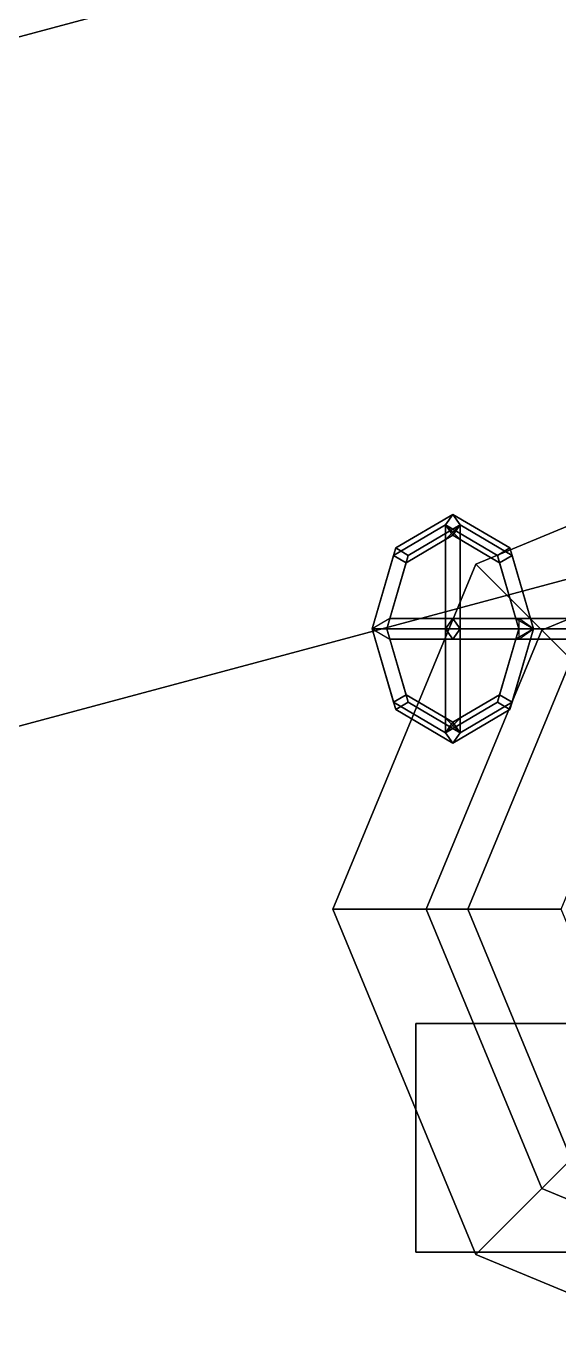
# Model space of a CAD drawing. Header units: millimetres. Extents: x -3.4 to 3.4, y -22.9 to 32.2.
# Drawn here: x -0.765 to -0.253, y 19.08 to 20.35 of the extents above; entities that cross this region are included whole.
import ezdxf

# ---------------------------------------------------------------- set-up
doc = ezdxf.new("R2010")
doc.units = ezdxf.units.MM
for name, color, linetype in [('sleeve', 5, 'Continuous'), ('superstructure', 3, 'Continuous'), ('turret', 2, 'Continuous')]:
    doc.layers.add(name, color=color, linetype=linetype)

msp = doc.modelspace()

# ---------------------------------------------------------------- linework, layer by layer
for points in [[(3.2, 22.79), (2.7, 12.33, -1.51), (-2.7, 12.33, -1.51), (-3.2, 22.79)], [(0, 19.97, 2.47), (-0.3323, 19.8323, 2.47), (-0.3323, 19.8323, 2.5), (0, 19.97, 2.5)], [(0, 19.97, 2.5), (-0.3323, 19.8323, 2.5), (-0.2687, 19.7687, 2.5), (0, 19.88, 2.5)], [(0, 19.88, 2.5), (-0.2687, 19.7687, 2.5), (-0.2404, 19.7404, 2.56), (0, 19.84, 2.56)], [(-0.3323, 19.8323, 2.47), (-0.47, 19.5, 2.47), (-0.47, 19.5, 2.5), (-0.3323, 19.8323, 2.5)], [(-0.3323, 19.8323, 2.5), (-0.47, 19.5, 2.5), (-0.38, 19.5, 2.5), (-0.2687, 19.7687, 2.5)], [(-0.2687, 19.7687, 2.5), (-0.38, 19.5, 2.5), (-0.34, 19.5, 2.56), (-0.2404, 19.7404, 2.56)], [(-0.2404, 19.7404, 2.56), (-0.34, 19.5, 2.56), (-0.25, 19.5, 2.56), (-0.1768, 19.6768, 2.56)], [(-0.47, 19.5, 2.47), (-0.3323, 19.1677, 2.47), (-0.3323, 19.1677, 2.5), (-0.47, 19.5, 2.5)], [(-0.47, 19.5, 2.5), (-0.3323, 19.1677, 2.5), (-0.2687, 19.2313, 2.5), (-0.38, 19.5, 2.5)], [(-0.38, 19.5, 2.5), (-0.2687, 19.2313, 2.5), (-0.2404, 19.2596, 2.56), (-0.34, 19.5, 2.56)], [(-0.34, 19.5, 2.56), (-0.2404, 19.2596, 2.56), (-0.1768, 19.3232, 2.56), (-0.25, 19.5, 2.56)], [(-0.2687, 19.2313, 2.5), (0, 19.12, 2.5), (0, 19.16, 2.56), (-0.2404, 19.2596, 2.56)], [(-0.3323, 19.1677, 2.5), (0, 19.03, 2.5), (0, 19.12, 2.5), (-0.2687, 19.2313, 2.5)], [(-0.3323, 19.1677, 2.47), (0, 19.03, 2.47), (0, 19.03, 2.5), (-0.3323, 19.1677, 2.5)]]:
    msp.add_3dface(points)
at = {"layer": 'sleeve'}
for points in [[(-0.39, 19.39, 3.51), (-0.39, 19.17, 3.51), (-0.39, 19.17, 3.55), (-0.39, 19.39, 3.55)], [(-0.39, 19.39, 3.55), (-0.39, 19.17, 3.55), (-0.05, 19.17, 3.55), (-0.05, 19.39, 3.55)], [(-0.05, 19.39, 3.55), (-0.05, 19.39, 3.51), (-0.39, 19.39, 3.51), (-0.39, 19.39, 3.55)], [(-0.05, 19.39, 3.51), (-0.05, 19.17, 3.51), (-0.39, 19.17, 3.51), (-0.39, 19.39, 3.51)], [(-0.39, 19.17, 3.55), (-0.39, 19.17, 3.51), (-0.05, 19.17, 3.51), (-0.05, 19.17, 3.55)]]:
    msp.add_3dface(points, dxfattribs=at)
at = {"layer": 'superstructure'}
for points in [[(2.11, 14.95, 2.13), (2.11, 22.79, 1.8), (-2.11, 22.79, 1.8), (-2.11, 14.95, 2.13)], [(-1.2384, 20.215, 2.47), (0.715, 20.7384, 2.47), (0, 20.93, 2.47), (-0.715, 20.7384, 2.47)], [(-0.765, 20.825, 2.41), (-1.325, 20.265, 2.41), (-1.325, 20.265, 3.41), (-0.765, 20.825, 3.41)], [(-0.765, 20.825, 3.41), (-1.325, 20.265, 3.41), (-1.2384, 20.215, 3.41), (-0.715, 20.7384, 3.41)], [(-1.43, 19.5, 2.47), (1.2384, 20.215, 2.47), (0.715, 20.7384, 2.47), (-1.2384, 20.215, 2.47)], [(-1.2384, 20.215, 2.41), (-0.715, 20.7384, 2.41), (-0.715, 20.7384, 3.41), (-1.2384, 20.215, 3.41)], [(-1.2384, 18.785, 2.47), (1.43, 19.5, 2.47), (1.2384, 20.215, 2.47), (-1.43, 19.5, 2.47)], [(-0.715, 18.2616, 2.47), (1.2384, 18.785, 2.47), (1.43, 19.5, 2.47), (-1.2384, 18.785, 2.47)]]:
    msp.add_3dface(points, dxfattribs=at)
at = {"layer": 'turret'}
for points in [[(-0.4094, 19.8478, 3.2194), (-0.4114, 19.8407, 3.2314), (-0.3614, 19.87, 3.2814), (-0.3544, 19.88, 3.2744)], [(-0.3973, 19.8407, 3.2173), (-0.4094, 19.8478, 3.2194), (-0.3544, 19.88, 3.2744), (-0.3473, 19.87, 3.2673)], [(-0.3544, 19.88, 3.2744), (-0.3614, 19.87, 3.2814), (-0.3114, 19.8407, 3.3314), (-0.2994, 19.8478, 3.3294)], [(-0.3473, 19.87, 3.2673), (-0.3544, 19.88, 3.2744), (-0.2994, 19.8478, 3.3294), (-0.2973, 19.8407, 3.3173)], [(-0.4114, 19.8407, 3.2314), (-0.3994, 19.8336, 3.2294), (-0.3544, 19.86, 3.2744), (-0.3614, 19.87, 3.2814)], [(-0.3994, 19.8336, 3.2294), (-0.3973, 19.8407, 3.2173), (-0.3473, 19.87, 3.2673), (-0.3544, 19.86, 3.2744)], [(-0.3614, 19.87, 3.2814), (-0.3544, 19.86, 3.2744), (-0.3094, 19.8336, 3.3194), (-0.3114, 19.8407, 3.3314)], [(-0.3473, 19.8559, 3.2814), (-0.3614, 19.87, 3.2814), (-0.3614, 19.67, 3.2814), (-0.3473, 19.6841, 3.2814)], [(-0.3614, 19.87, 3.2814), (-0.3614, 19.8559, 3.2673), (-0.3614, 19.6841, 3.2673), (-0.3614, 19.67, 3.2814)], [(-0.3614, 19.8559, 3.2673), (-0.3473, 19.87, 3.2673), (-0.3473, 19.67, 3.2673), (-0.3614, 19.6841, 3.2673)], [(-0.3544, 19.86, 3.2744), (-0.3473, 19.87, 3.2673), (-0.2973, 19.8407, 3.3173), (-0.3094, 19.8336, 3.3194)], [(-0.3473, 19.87, 3.2673), (-0.3473, 19.8559, 3.2814), (-0.3473, 19.6841, 3.2814), (-0.3473, 19.67, 3.2673)], [(-0.418, 19.77, 3.1966), (-0.4321, 19.77, 3.1966), (-0.4094, 19.8478, 3.2194), (-0.3973, 19.8407, 3.2173)], [(-0.4321, 19.77, 3.1966), (-0.4321, 19.77, 3.2107), (-0.4114, 19.8407, 3.2314), (-0.4094, 19.8478, 3.2194)], [(-0.2994, 19.8478, 3.3294), (-0.3114, 19.8407, 3.3314), (-0.2907, 19.77, 3.3521), (-0.2766, 19.77, 3.3521)], [(-0.2973, 19.8407, 3.3173), (-0.2994, 19.8478, 3.3294), (-0.2766, 19.77, 3.3521), (-0.2766, 19.77, 3.338)], [(-0.4321, 19.77, 3.2107), (-0.418, 19.77, 3.2107), (-0.3994, 19.8336, 3.2294), (-0.4114, 19.8407, 3.2314)], [(-0.418, 19.77, 3.2107), (-0.418, 19.77, 3.1966), (-0.3973, 19.8407, 3.2173), (-0.3994, 19.8336, 3.2294)], [(-0.3114, 19.8407, 3.3314), (-0.3094, 19.8336, 3.3194), (-0.2907, 19.77, 3.338), (-0.2907, 19.77, 3.3521)], [(-0.3094, 19.8336, 3.3194), (-0.2973, 19.8407, 3.3173), (-0.2766, 19.77, 3.338), (-0.2907, 19.77, 3.338)], [(-0.4151, 19.78, 3.2136), (-0.4321, 19.77, 3.2107), (-0.2907, 19.77, 3.3521), (-0.2936, 19.78, 3.3351)], [(-0.418, 19.77, 3.1966), (-0.4151, 19.78, 3.2136), (-0.2936, 19.78, 3.3351), (-0.2766, 19.77, 3.338)], [(-0.2412, 19.78, 3.1612), (-0.2412, 19.77, 3.1471), (-0.3614, 19.77, 3.2673), (-0.3544, 19.78, 3.2744)], [(-0.2907, 19.78, 3.3521), (-0.2907, 19.77, 3.338), (-0.3614, 19.77, 3.4087), (-0.3544, 19.78, 3.4158)], [(-0.3473, 19.77, 3.4228), (-0.3544, 19.78, 3.4158), (-0.3614, 19.77, 3.4087), (-0.3544, 19.76, 3.4158)], [(-0.2271, 19.77, 3.1612), (-0.2412, 19.78, 3.1612), (-0.3544, 19.78, 3.2744), (-0.3473, 19.77, 3.2814)], [(-0.2766, 19.77, 3.3521), (-0.2907, 19.78, 3.3521), (-0.3544, 19.78, 3.4158), (-0.3473, 19.77, 3.4228)], [(-0.4114, 19.6993, 3.2314), (-0.3994, 19.7064, 3.2294), (-0.418, 19.77, 3.2107), (-0.4321, 19.77, 3.2107)], [(-0.3973, 19.6993, 3.2173), (-0.4094, 19.6922, 3.2194), (-0.4321, 19.77, 3.1966), (-0.418, 19.77, 3.1966)], [(-0.4094, 19.6922, 3.2194), (-0.4114, 19.6993, 3.2314), (-0.4321, 19.77, 3.2107), (-0.4321, 19.77, 3.1966)], [(-0.4321, 19.77, 3.2107), (-0.4151, 19.76, 3.2136), (-0.2936, 19.76, 3.3351), (-0.2907, 19.77, 3.3521)], [(-0.3994, 19.7064, 3.2294), (-0.3973, 19.6993, 3.2173), (-0.418, 19.77, 3.1966), (-0.418, 19.77, 3.2107)], [(-0.4151, 19.76, 3.2136), (-0.418, 19.77, 3.1966), (-0.2766, 19.77, 3.338), (-0.2936, 19.76, 3.3351)], [(-0.2412, 19.77, 3.1471), (-0.2412, 19.76, 3.1612), (-0.3544, 19.76, 3.2744), (-0.3614, 19.77, 3.2673)], [(-0.2907, 19.77, 3.338), (-0.2907, 19.76, 3.3521), (-0.3544, 19.76, 3.4158), (-0.3614, 19.77, 3.4087)], [(-0.2412, 19.76, 3.1612), (-0.2271, 19.77, 3.1612), (-0.3473, 19.77, 3.2814), (-0.3544, 19.76, 3.2744)], [(-0.2907, 19.76, 3.3521), (-0.2766, 19.77, 3.3521), (-0.3473, 19.77, 3.4228), (-0.3544, 19.76, 3.4158)], [(-0.2907, 19.77, 3.3521), (-0.2907, 19.77, 3.338), (-0.3094, 19.7064, 3.3194), (-0.3114, 19.6993, 3.3314)], [(-0.2766, 19.77, 3.3521), (-0.2907, 19.77, 3.3521), (-0.3114, 19.6993, 3.3314), (-0.2994, 19.6922, 3.3294)], [(-0.2907, 19.77, 3.338), (-0.2766, 19.77, 3.338), (-0.2973, 19.6993, 3.3173), (-0.3094, 19.7064, 3.3194)], [(-0.2766, 19.77, 3.338), (-0.2766, 19.77, 3.3521), (-0.2994, 19.6922, 3.3294), (-0.2973, 19.6993, 3.3173)], [(-0.3614, 19.67, 3.2814), (-0.3544, 19.68, 3.2744), (-0.3994, 19.7064, 3.2294), (-0.4114, 19.6993, 3.2314)], [(-0.3544, 19.66, 3.2744), (-0.3614, 19.67, 3.2814), (-0.4114, 19.6993, 3.2314), (-0.4094, 19.6922, 3.2194)], [(-0.3473, 19.67, 3.2673), (-0.3544, 19.66, 3.2744), (-0.4094, 19.6922, 3.2194), (-0.3973, 19.6993, 3.2173)], [(-0.3544, 19.68, 3.2744), (-0.3473, 19.67, 3.2673), (-0.3973, 19.6993, 3.2173), (-0.3994, 19.7064, 3.2294)], [(-0.3114, 19.6993, 3.3314), (-0.3094, 19.7064, 3.3194), (-0.3544, 19.68, 3.2744), (-0.3614, 19.67, 3.2814)], [(-0.2994, 19.6922, 3.3294), (-0.3114, 19.6993, 3.3314), (-0.3614, 19.67, 3.2814), (-0.3544, 19.66, 3.2744)], [(-0.3094, 19.7064, 3.3194), (-0.2973, 19.6993, 3.3173), (-0.3473, 19.67, 3.2673), (-0.3544, 19.68, 3.2744)], [(-0.2973, 19.6993, 3.3173), (-0.2994, 19.6922, 3.3294), (-0.3544, 19.66, 3.2744), (-0.3473, 19.67, 3.2673)]]:
    msp.add_3dface(points, dxfattribs=at)

doc.saveas('drawing.dxf')
